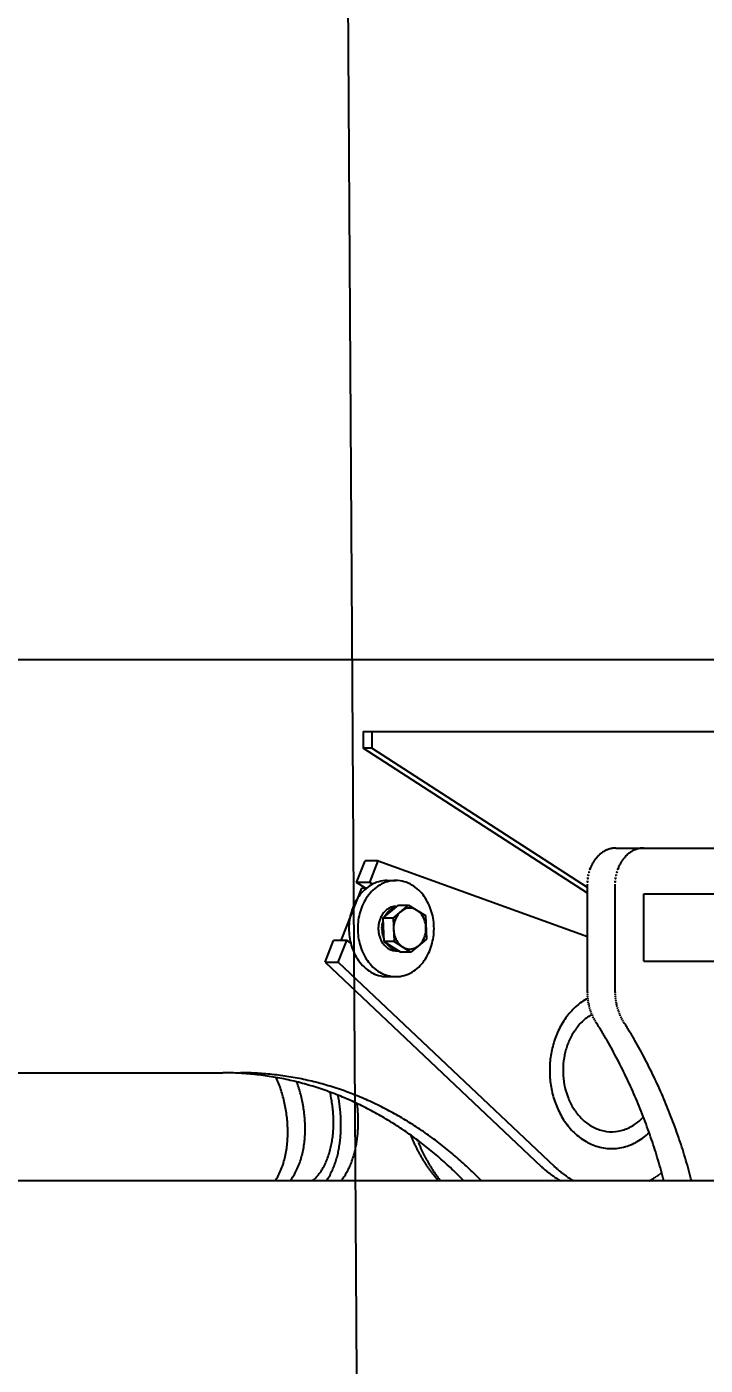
# Model space of a CAD drawing. Header units: metres. Extents: x 668617 to 675126, y 2286318 to 2293677.
# Drawn here: x 669155.915 to 669156.323, y 2287258.1 to 2287258.906 of the extents above; entities that cross this region are included whole.
import ezdxf

# ---------------------------------------------------------------- set-up
doc = ezdxf.new("R2010")
doc.units = ezdxf.units.M
doc.header["$MEASUREMENT"] = 0
doc.linetypes.add('DASHED2', pattern=[0.375, 0.25, -0.125])
doc.layers.add('0_DETALLES_COTAS', color=252, linetype='Continuous')
doc.layers.add('0_VEH_CONSTRUCCION', color=250, linetype='Continuous')
doc.styles.get("Standard").update_dxf_attribs({"font": 'arial.ttf'})
doc.dimstyles.get("Standard").update_dxf_attribs({"dimtxt": 0.18, "dimasz": 0.18, "dimexe": 0.18, "dimexo": 0.0625, "dimgap": 0.09, "dimtad": 0, "dimtih": 1, "dimtoh": 1, "dimdec": 4, "dimzin": 0, "dimdsep": 46, "dimtxsty": 'Standard', "dimcen": 0.09, "dimadec": 0, "dimazin": 0, "dimtfac": 1, "dimtdec": 4, "dimtofl": 0, "dimtmove": 0, "dimatfit": 3, "dimfxl": 1, "dimtolj": 1, "dimtzin": 0, "dimarcsym": 0})

# ---------------------------------------------------------------- blocks, each defined once
blk = doc.blocks.new('excavadora planta')
at = {"color": 0}
for p, q in [((-6.586608976024309, 0.1376633046831444), (-5.952533422196439, 0.1376633046831444)), ((-6.409080071984931, 0.1370367354498967), (-6.409637156393615, 0.1373559737554757)), ((-6.408528564451103, 0.1367078506610397), (-6.409080071984931, 0.1370367354498967)), ((-6.40798293524017, 0.1363694701153975), (-6.408528564451103, 0.1367078506610397)), ((-6.407443184357589, 0.1360217445387661), (-6.40798293524017, 0.1363694701153975)), ((-6.403575396745964, 0.1370367354498967), (-6.404132330428865, 0.1373559737554757)), ((-6.403023889210431, 0.1367078506610397), (-6.403575396745964, 0.1370367354498967)), ((-6.402478260001317, 0.1363694701153975), (-6.403023889210431, 0.1367078506610397)), ((-6.401938509116917, 0.1360217445387661), (-6.402478260001317, 0.1363694701153975)), ((-6.311597384627362, 0.04612722207789943), (-6.401914543635257, 0.1316319917480513)), ((-6.306093312291637, 0.04612707135163419), (-6.396410169847968, 0.131631841021786)), ((-5.258567827744628, 0.09244360566370347), (-6.263360295787038, 0.09244360566370347)), ((-6.427323079102848, 0.05858671029847073), (-6.427323079102848, 0.01356672362777545)), ((-6.415703136378283, 0.05858671029847073), (-6.415703136378283, 0.01356672362777545)), ((-6.331978444322885, 0.05225243749842434), (-6.335648177574171, 0.05225243749842434)), ((-6.439359780049131, 0.0457216176018278), (-6.735810831228378, 0.0457216176018278)), ((-6.439359780049131, 0.0457216176018278), (-6.439359780049131, 0.01758599117059134)), ((-6.311596932448083, 0.0461267698991179), (-6.315151209352507, 0.0371320271598421)), ((-6.306093312291637, 0.04612722207789943), (-6.311596781722301, 0.04612722207789943)), ((-6.306093161565855, 0.04612707135163419), (-6.309647137018715, 0.03713232861235838)), ((-6.348463530591857, 0.03655188162714751), (-6.34193964410531, 0.04199958232462109)), ((-6.334935242169536, 0.03760274539777697), (-6.341940247010371, 0.0419992808721048)), ((-6.34193964410531, 0.04199943159835584), (-6.337659017155715, 0.04199943159835584)), ((-6.330653560137421, 0.03760244394524648), (-6.337658866429933, 0.04199913014583956)), ((-6.335648177574171, 0.04139999309934694), (-6.336703261680327, 0.04139999309934694)), ((-6.333840366319237, 0.0403880167141466), (-6.334166990213475, 0.04058576962125926)), ((-6.328302531293502, 0.003851810622336416), (-6.415703588557562, 0.03550780054014524)), ((-6.347981507880831, 0.02670794690810396), (-6.348462776959082, 0.036552183079678)), ((-6.334935995802198, 0.03760289612402801), (-6.330653560137421, 0.03760289612402801)), ((-6.334453671637789, 0.02775911213124971), (-6.334934940717858, 0.03760289612402801)), ((-6.330171838879892, 0.02775896140498446), (-6.330653107958142, 0.03760274539777697)), ((-6.31276295111229, 0.03713217788610734), (-6.321423382916578, 0.01521536790831135)), ((-6.31674529071222, 0.03813254834592783), (-6.315151661529967, 0.03713247933862363)), ((-6.316059335316254, 0.03770222475650087), (-6.316654553477861, 0.03770222475650087)), ((-6.315151510804071, 0.03713232861235838), (-6.309646383385939, 0.03713232861235838)), ((-6.340977256672659, 0.02231171288630662), (-6.347981507880831, 0.02670779618161134)), ((-6.334453219460329, 0.02775881067871921), (-6.34097680449338, 0.02231141143377613)), ((-6.330172291059057, 0.02775941358376599), (-6.336696177545605, 0.02231186361255766)), ((-6.335648177574171, 0.02291115138554289), (-6.335978418898662, 0.02291115138554289)), ((-6.334453973091172, 0.02775941358376599), (-6.330172592510735, 0.02775941358376599)), ((-6.439359780049131, 0.01758599117059134), (-6.735810831228378, 0.01758599117059134)), ((-6.415703588557562, 0.01733457970050267), (-6.321969162851474, -0.04320810580617263)), ((-6.336695876092108, 0.02231231579158077), (-6.340976503041816, 0.02231231579158077)), ((-6.415750765889811, 0.0149947046036516), (-6.325639649733603, -0.04320750290112585)), ((-6.331978444322885, 0.01205885771250337), (-6.335648177574171, 0.01205885771250337)), ((-6.324747199306671, 0.01284625190909594), (-6.328301476209276, 0.003851509169820133)), ((-6.325909600538807, 0.013575616479514), (-6.324747802211732, 0.01284640263536119)), ((-6.324747500758235, 0.01284640263536119), (-6.319242373340103, 0.01284640263536119)), ((-6.323383277007906, 0.01521566936105501), (-6.321423533642474, 0.01521566936105501)), ((-6.323017765727968, 0.01521506645578086), (-6.319243126970946, 0.01284610118283069)), ((-6.319243428424443, 0.01284655336161222), (-6.322797705328867, 0.003851509169820133)), ((-6.328301476209276, 0.003851509169820133), (-6.322798157508032, 0.003851358443554886)), ((-6.427662665458342, -0.001505906473425966), (-6.53277285728052, -0.001505906473425966)), ((-6.325639046828542, -0.05024129646417919), (-6.325639046828542, -0.04320735217463323)), ((-6.325639046828542, -0.04320735217463323), (-6.321969162851474, -0.04320735217463323)), ((-6.321969162851474, -0.05024129646417919), (-6.321969162851474, -0.04320735217463323)), ((-6.321969162851474, -0.05024129646417919), (-6.558032776614368, -0.05024129646417919)), ((-5.243381097831843, -0.0803865566668236), (-6.592958321454603, -0.0803865566668236))]:
    blk.add_line(p, q, dxfattribs=at)
for centre, radius, start, end in [((-6.216281609607677, 0.2004268920176457), 0.2509887001380619, 194.4828387140568, 195.5191977099648), ((-6.204661666883226, 0.2004268920176457), 0.2509887001380619, 194.4828387140568, 195.5191977099648), ((0.4209603196478611, -8.862039066275486), 11.31806900518508, 127.3554158789097, 127.3572493439095), ((0.3223348225376412, -8.908922875384178), 11.29599987629935, 126.8116421349431, 126.8134755998121), ((0.223710689107179, -8.94638948694137), 11.26735813942967, 126.2941260216856, 126.2959594866226), ((0.3794441204138366, -9.341830009147387), 11.6787667291018, 125.7597217866589, 125.7615552513636), ((0.530480386717386, -9.760816825441836), 12.10764525154435, 125.1791851742064, 125.1810186395088), ((0.4271737087344718, -9.821827730277747), 12.09858519072878, 124.6110012614439, 124.6128347261636), ((0.3238691409192143, -9.892262485306375), 12.09852380232875, 124.0170465536749, 124.0188800183001), ((0.2205666904145573, -9.953280079236265), 12.09190112768911, 123.4477374642532, 123.4495709290556), ((0.1172662675726315, -10.01901122768335), 12.09042955475886, 122.8657431862171, 122.8675766513057), ((0.004547488164234892, -10.08003566143347), 12.08119324052104, 122.2578287527, 122.2596622178892), ((-0.1034591361162711, -10.14106358011493), 12.07579114198513, 121.6680773726248, 121.6699108374399), ((-0.2114638009547889, -10.20209502263803), 12.07166956399235, 121.0778605622454, 121.079694027435), ((-0.3241767774014761, -10.25841971155387), 12.06238109548758, 120.4793750905601, 120.481208555481), ((-0.4368878697691798, -10.31945837071299), 12.05849508831838, 119.8688824159187, 119.8707158804245), ((-0.5495970026940995, -10.38050053302989), 12.05597879006423, 119.2580657977846, 119.2598992628538), ((-0.6670145297321142, -10.43212602533737), 12.04430782603341, 118.6488845746278, 118.6507180398117), ((-83.73251079739043, -140.4901283615817), 160.483382749078, 61.19616437896816, 61.1963935621505), ((82.8227938428679, 133.5663013136596), 160.5168985055113, 236.227748349481, 236.2279775325719), ((85.04653754265632, 132.0586768706127), 160.5223164435609, 235.2690049498204, 235.269234132752), ((87.1949118927738, 130.5133622342226), 160.4981044900361, 234.3245979469169, 234.3248271301011), ((89.38096174287796, 128.9680389310701), 160.539984474341, 233.3693688042072, 233.3695979870509), ((42.52443494838781, 63.74084474770278), 80.24889517024612, 232.4303586146513, 232.4308169806259), ((-83.72700604678857, -140.5278098127994), 160.5164031042158, 61.202644859058, 61.20287404206123), ((82.82829851810857, 133.5663013136596), 160.5168985055113, 236.227748349481, 236.2279775325719), ((85.05204214253331, 132.0209949623012), 160.4913494891863, 235.2613407412858, 235.2615699241914), ((87.20041641728699, 130.5133622342226), 160.4981044900361, 234.3245979469169, 234.3248271301011), ((89.38646626739103, 128.9680389310701), 160.539984474341, 233.3693688042072, 233.3695979870509), ((42.52993947290088, 63.74084474770278), 80.24889517024612, 232.4303586146513, 232.4308169806259), ((-6.248756313178887, 0.2570480080083826), 0.1712058375924281, 224.2183166282191, 226.5925687914779), ((-6.241417148129699, 0.2570480080083826), 0.1712058375924281, 224.2183166282191, 226.5925687914779), ((-6.402120002486754, 0.09975017145390552), 0.06097458786567428, 37.26060085240207, 38.42713284932499), ((-6.402810123047402, 0.09921675963391863), 0.06184679780205461, 36.11678555969322, 37.2668167934531), ((-6.393974287308652, 0.1008559623573291), 0.0546837143321067, 40.83692581212728, 42.31857402809194), ((-6.403508389412195, 0.0987114654805481), 0.06270870656971717, 34.97946475909666, 36.11368275041482), ((-6.394715394996638, 0.1002206562568659), 0.05565984907466035, 39.37732643865252, 40.83284885196016), ((-6.404207044387817, 0.09822072107650115), 0.06356249015976843, 33.86201530268192, 34.98087839619982), ((-6.395481337746901, 0.09958907803330419), 0.05665259994901622, 37.94953540647448, 39.37961950214764), ((-6.396269529284268, 0.09897535446171446), 0.0576515503763879, 36.54344827940774, 37.94878154524928), ((-6.29154180447938, 0.1209885761302019), 0.02697211296415297, 146.2275783869697, 150.7123486572155), ((-6.293986192239345, 0.1226255269032208), 0.02403023680666992, 141.211267565838, 146.2320954820488), ((-6.281457350894698, 0.1208771607215056), 0.03026391801333725, 150.7040482288119, 155.0793098969792), ((-6.284456779634411, 0.1225616109556853), 0.02682386810779394, 145.7793002471596, 150.7068945686526), ((-6.287860219458253, 0.1226061743334981), 0.01980644319397401, 137.5200459423903, 144.6263404189309), ((-6.28995255934683, 0.1245230020525696), 0.0169688184474202, 129.2278715979576, 137.5222815092446), ((-6.271559607528957, 0.1221077832959878), 0.02515360215025409, 147.8782869167333, 154.0056415103772), ((-6.274807939779294, 0.1241510507296084), 0.02131607801432834, 140.6793882695078, 147.8871118867468), ((-6.261489681134663, 0.1221975119431704), 0.02830221233241924, 152.5275541701278, 158.1743999561685), ((-6.265255147914331, 0.1241632188012431), 0.02405454394393444, 145.885684644781, 152.5441012239147), ((-6.218205143818182, 0.1998965457792821), 0.2489933962663188, 195.520038283274, 196.5646477014213), ((-6.22021963254565, 0.1992978877558755), 0.2468918358941732, 196.5647664753027, 197.618313847762), ((-6.206585201093731, 0.1998965457792821), 0.2489933962663188, 195.520038283274, 196.5646477014213), ((-6.208599765184886, 0.1992896908639921), 0.2468894268567358, 196.562948151133, 197.6164955235797), ((43.54234318906981, 62.94913625230352), 80.25237199475683, 231.510122615821, 231.5105809821341), ((44.56024499531577, 62.13857866352821), 80.26198968444648, 230.5816648992852, 230.5821232655643), ((45.52161797209351, 61.32801316162208), 80.2560939467584, 229.6844274334816, 229.684885799747), ((28.85428750763049, 40.38919873035159), 53.51325298360457, 228.7871636788237, 228.7878512280539), ((29.47023291613198, 39.8235481998292), 53.50007584314181, 227.8924610656363, 227.8931486147371), ((30.07361109548287, 39.27045114754974), 53.50057136026414, 227.0165479210418, 227.0172354706921), ((43.54784771358288, 62.94913625230352), 80.25237199475683, 231.510122615821, 231.5105809821341), ((44.56574951982884, 62.13857866352821), 80.26198968444648, 230.5816648992852, 230.5821232655643), ((45.52712249660658, 61.32801316162208), 80.2560939467584, 229.6844274334816, 229.684885799747), ((28.85979195678067, 40.37663824661247), 53.50380473250689, 228.7783016494993, 228.7789891988661), ((29.47573728991927, 39.8235481998292), 53.50007584314181, 227.8924610656363, 227.8931486147371), ((30.07911546927016, 39.27045114754974), 53.50057136026414, 227.0165479210418, 227.0172354706921), ((-6.252032641117012, 0.2535827375751865), 0.1664369359615065, 226.5922019372219, 229.0345139697067), ((-6.244693551430828, 0.2535792021363505), 0.166434315760414, 226.5913844166879, 229.0336964491753), ((-6.404926902917737, 0.09773777755536628), 0.06442934120948858, 32.75798310338919, 33.86194964468776), ((-6.405634604912393, 0.09728720724791629), 0.06526829280239259, 31.66492721673762, 32.7544555520126), ((-6.406367160183549, 0.09683046539923623), 0.06613156158697445, 30.59301103963429, 31.66855951658138), ((-6.397055265202312, 0.09838715941734222), 0.05863304544053486, 35.16631936633831, 36.54804764376286), ((-6.407069733357616, 0.09641545029373333), 0.06694755576746765, 29.53048242788969, 30.59273857320583), ((-6.397860283513751, 0.09782717157614229), 0.05961366104476157, 33.80163675743458, 35.16067671740398), ((-6.407796678548493, 0.0960044895678891), 0.06778262313386008, 28.48067474863448, 29.52986773336669), ((-6.398670149688996, 0.0972790055954249), 0.06059158993580586, 32.46929205619385, 33.80633119816954), ((-6.399485231246672, 0.09676305797941609), 0.06155624260405076, 31.15121468598709, 32.46716968755128), ((-6.282754314523913, 0.1168167517684822), 0.03671374486763301, 158.2977644708101, 161.5853999544208), ((-6.285859113928495, 0.11805474323981), 0.03337123126325691, 154.7001194568262, 158.3014357147375), ((-6.288802869892152, 0.1194507484158294), 0.03011323936076756, 150.7097177053841, 154.70786992282), ((-6.271287416136943, 0.116936397644281), 0.04118586431938251, 162.4677056997856, 165.6815590660335), ((-6.27479089906717, 0.1180438262075398), 0.0375115221619742, 158.949539476038, 162.4685988483394), ((-6.27820352142794, 0.1193628736120473), 0.03385285478089864, 155.0755012419257, 158.9584084295275), ((-6.278420913277728, 0.1172969974072373), 0.03067164223353077, 155.9807824143235, 160.5704774163125), ((-6.281947494178326, 0.1188731866553212), 0.02680885504394788, 150.7080983340342, 155.9898339378417), ((-6.285149762615674, 0.1206752542971827), 0.02313435603629265, 144.6130657866206, 150.7202666313158), ((-6.263847315701355, 0.1187641586828789), 0.03356851380315308, 159.2284259060579, 163.8121645331534), ((-6.26783661941397, 0.1202814858847177), 0.02930039849251461, 153.9864330656759, 159.2360999679254), ((-6.253142520682104, 0.1192467181945176), 0.03716345875665646, 163.0384596109158, 167.3550714956519), ((-6.257388893902885, 0.1205497110008338), 0.03272167853355537, 158.1654966223992, 163.0516278121094), ((-6.22229649295457, 0.1986357547869488), 0.2447119819746493, 197.6177373707183, 198.680681050649), ((-6.210676700957606, 0.1986357547869488), 0.2447119819746493, 197.6177373707183, 198.680681050649), ((-6.425438545825159, 0.1018672788152202), 0.02230600674660843, 104.0335033638219, 119.95349246304), ((-6.425855359914181, 0.1034153820377526), 0.02070305541089097, 86.84638337488921, 103.9533134274979), ((-6.425914232918558, 0.1030417918176454), 0.02107935333883581, 69.8557118049811, 86.74246642602535), ((-6.255068354246191, 0.2500848813353969), 0.1618054619423237, 229.0341851962379, 231.5463899131931), ((-6.257859694195076, 0.2465679928117481), 0.1573154639213002, 231.5459696837375, 234.129899848653), ((-6.247738694207442, 0.2500769639216145), 0.1617933507574905, 229.0348483757211, 231.5472822482112), ((-6.250520604509802, 0.2465646511604831), 0.1573128001948134, 231.5452342923913, 234.1291644575848), ((-6.408511993405796, 0.09561233043440609), 0.06859837516606838, 27.44685802163155, 28.48367537413566), ((-6.409208964717209, 0.0952574991552666), 0.06938044564862124, 26.41670492436218, 27.44160499631091), ((-6.409918531036965, 0.09489851484225653), 0.07017563157084215, 25.40801272230503, 26.42145386476567), ((-6.400304893911652, 0.09627337667100733), 0.06251102564297502, 29.85067144041154, 31.14668815803348), ((-6.410598086419213, 0.09458482442644822), 0.07092405010549871, 24.39870068261259, 25.4013704268289), ((-6.40110979621852, 0.09579992204102439), 0.0634447966847237, 28.58294197519999, 29.85970791726703), ((-6.411282377310386, 0.09426014693009677), 0.07168134923753335, 23.41697386572134, 24.40910138612433), ((-6.401926347505309, 0.09536307487508111), 0.0643708325231631, 27.31822931393127, 28.57666116760678), ((-6.402740356717004, 0.09493773758107693), 0.06528925746233119, 26.08123941284154, 27.32202469095492), ((-6.403525613963666, 0.09455636849058635), 0.06616222031088215, 24.85461699641912, 26.07890156734003), ((-6.273177390051274, 0.1141550211847857), 0.04666216228025818, 167.3921375115802, 169.9927959039969), ((-6.276349196324873, 0.114865038194722), 0.04341185785599683, 164.5999646664893, 167.3928810610407), ((-6.279562670735118, 0.115753661732299), 0.04007778266756146, 161.5847650268513, 164.6047653471014), ((-6.264373265168274, 0.1153505639751842), 0.04828182407533868, 168.6329006149346, 171.3680712640402), ((-6.267788230645806, 0.1160415859040143), 0.04479764846478297, 165.6794758195747, 168.6385238032353), ((-6.270967860454789, 0.1149500959486289), 0.03849037185366051, 164.639852599371, 168.3211335755133), ((-6.274718054516029, 0.1159858296473715), 0.03459978478125317, 160.5626060805405, 164.6487372409684), ((-6.255749879043606, 0.1167061904572506), 0.04192879427304588, 167.8769306932703, 171.5444642166624), ((-6.259760334828002, 0.1175701231193358), 0.03782634028238759, 163.8011109943811, 167.8805979532859), ((-6.244970142643638, 0.1176808782509795), 0.04548913310280902, 171.2153316898188, 174.7557000367202), ((-6.248948119635656, 0.1183015590788017), 0.04146302980836915, 167.3494820757118, 171.223453681197), ((-6.224468191907135, 0.1979004961719539), 0.242419193132508, 198.680458243095, 199.7534857610968), ((-6.212848399909376, 0.1979004962695683), 0.2424191931646448, 198.6804582648675, 199.7534857827947), ((-6.423827327781737, 0.09908646583890857), 0.02551986649206529, 119.9704612422691, 133.8910878132742), ((-6.426719931238495, 0.1009115594212915), 0.02335675779363971, 54.54365593524637, 69.79980315995137), ((-6.428843724636636, 0.09792955681628257), 0.02701774644648209, 41.34966167651333, 54.54334867238951), ((-6.26036993885748, 0.2431028796032706), 0.1530366412964811, 234.1313184272866, 236.7874318393126), ((-6.411963309858947, 0.09398359031368386), 0.07241610911215725, 22.42160836199564, 23.40365201229996), ((-6.412620745891445, 0.09370287182190395), 0.07313091635807478, 21.45603632730558, 22.42845446161228), ((-6.404313203915763, 0.09418768725699067), 0.06703182466102527, 23.64913326521948, 24.85760464652789), ((-6.405080440842767, 0.0938586241901902), 0.0678666272343978, 22.4502081632711, 23.64378305112167), ((-6.25302767375922, 0.243102804240138), 0.1530384849745351, 234.1303156425982, 236.7864290547411), ((-6.405827398926363, 0.09354279002391763), 0.06867758587220822, 21.27638931331685, 22.4557552283704), ((-6.264450821824312, 0.112968131700697), 0.05547419277031555, 174.7261787620748, 176.9276440822396), ((-6.267193723166884, 0.1132229145352142), 0.05271948418110894, 172.4134638433103, 174.7279054714556), ((-6.270117023120974, 0.1136102255939733), 0.04977063895949714, 169.9873842031153, 172.4111344954167), ((-6.255249411105979, 0.1143482982136135), 0.05746629388471583, 176.3756484933837, 178.6841319666117), ((-6.258040829522315, 0.1145249496487253), 0.05466929147536259, 173.9375222104192, 176.3754802575492), ((-6.261112675622826, 0.1148570236170912), 0.05157955426168262, 171.3696485196612, 173.943954212891), ((-6.260646903091242, 0.1133866471499516), 0.04894009022889525, 174.769601676122, 177.6676969044572), ((-6.26383714114445, 0.1136788581193144), 0.04573649754951124, 171.6581564399, 174.7698136022091), ((-6.267301193608887, 0.1141909452247916), 0.0422348016175006, 168.3194983453184, 171.6637302095452), ((-6.248515617742783, 0.1158272269128844), 0.04921934769059726, 174.9209379095384, 178.0598627916806), ((-6.251963340696193, 0.1161392331141258), 0.04575754061004227, 171.5394366791853, 174.9278913425391), ((-6.238229859159105, 0.1172372300852373), 0.05224678426591721, 178.0219443762474, 181.0971680615211), ((-6.241357096901879, 0.1173461396493707), 0.04911765078741475, 174.7520887879531, 178.0229973290577), ((-6.226738657370333, 0.1970819382564741), 0.2400056809210289, 199.7527619401374, 200.8365608262064), ((-6.215118865372574, 0.1970819381598261), 0.2400056808875056, 199.7527619183738, 200.8365608045125), ((-6.423751786296179, 0.09680606515992451), 0.02083984834044799, 123.8433335394444, 137.2978639977148), ((-6.425303549283853, 0.0991198608737136), 0.01805388012199884, 108.289864060753, 123.8426052982593), ((-6.425834515427255, 0.1006636185809242), 0.01642149309936064, 91.18015944536236, 108.221222506011), ((-6.425866398253561, 0.1007657172616803), 0.01631878657105683, 73.89097977106206, 91.0756246728807), ((-6.426293350237074, 0.09937148468407031), 0.0177767552176264, 57.97925633686469, 73.81576639999626), ((-6.427719401885497, 0.09709827327738196), 0.0204602419518225, 44.20129296151711, 57.96869811473834), ((-6.432047380402878, 0.09508956783733424), 0.03129895439972807, 29.99462720209242, 41.37794978844972), ((-6.26259259479275, 0.2397065474710018), 0.1489776671934371, 236.7871404093965, 239.5156656921138), ((-6.255253655829392, 0.239703232280533), 0.1489749784035533, 236.7864980156058, 239.5150232983674), ((-6.259722887239832, 0.1127946547712355), 0.06020610195966685, 179.0203832323839, 181.0366842822704), ((-6.261946373905971, 0.1128329691211718), 0.05798228522843122, 176.9269154855127, 179.020674200447), ((-6.252759382895647, 0.1142917762914522), 0.05995696342916582, 178.684776544488, 180.8974707959139), ((-6.250614538751734, 0.1143216321326577), 0.06210201220429193, 180.8940175677035, 183.0304007119105), ((-6.257837000816949, 0.1132681338293651), 0.05175248788323244, 177.6631955940235, 180.4038658530008), ((-6.255458230802333, 0.1132808023896246), 0.05413128825547588, 180.3995271603811, 183.0198927437921), ((-6.245512075662987, 0.1157251561960919), 0.05222462361063759, 178.0595047505564, 181.0180944443771), ((-6.243046239074715, 0.1157667185465669), 0.0546908094596717, 181.015729310412, 183.8409556700521), ((-6.241157851622347, 0.1158888623022136), 0.05658313753985589, 183.836269137614, 186.5670859266524), ((-6.235672988930673, 0.1172802682309424), 0.05480401013337198, 181.090969739517, 184.0229785821997), ((-6.233756332550797, 0.1174136689142244), 0.05672530280843494, 184.0215705602777, 186.8541296622874), ((-6.229040971955669, 0.1962126367375134), 0.2375447268406471, 200.8381269160724, 201.933155521484), ((-6.231448650972425, 0.1952397647373374), 0.234947923366818, 201.9323926223366, 203.039567652429), ((-6.217421179957796, 0.1962126368331809), 0.237544726875536, 200.838126937613, 201.9331555429489), ((-6.219828858973642, 0.1952397647373374), 0.234947923366818, 201.9323926223366, 203.039567652429), ((-6.430096772419233, 0.09477121005336642), 0.0237869540747243, 32.38908323284921, 44.2273105167958), ((-6.432900887636151, 0.09297490702344646), 0.02711705542738171, 22.04564515015586, 32.42031881889476), ((-6.435600729606449, 0.0930156100519497), 0.0354132276730942, 19.97565720556809, 30.02668036330162), ((-6.264522256218243, 0.2364222874232382), 0.14516847478429, 239.5144051039059, 242.3144251173365), ((-6.266165089751325, 0.2332991059998619), 0.1416395726156573, 242.315904340056, 245.1855853615909), ((-6.257186476268544, 0.2364222120973949), 0.1451669753857582, 239.515469029044, 242.3154890425096), ((-6.258826226154838, 0.2332991059633684), 0.1416395725829271, 242.3159043335011, 245.1855853551457), ((-6.257785276119307, 0.1128258897458068), 0.06214396116314794, 181.0331563109776, 182.9866658970938), ((-6.256154164495683, 0.1129131961501599), 0.06377740623910819, 182.9886433101377, 184.8921945143979), ((-6.254856878199462, 0.113021011524097), 0.06507916112447729, 184.8893670850375, 186.754876464048), ((-6.248850813326499, 0.1144148307816408), 0.06386819830285495, 183.0302460006242, 185.1075048974107), ((-6.247474553000416, 0.1145385726564427), 0.06525001016273478, 185.1081452911147, 187.1414045679556), ((-6.24650746539146, 0.114656615263911), 0.06622427041111056, 187.1387224703236, 189.1550235202521), ((-6.253567935217575, 0.1133825701878663), 0.05602432023063945, 183.0219797089859, 185.5538917869346), ((-6.252190220325474, 0.1135112721208884), 0.0574080238526123, 185.5486618284505, 188.0193893029267), ((-6.239896978521301, 0.1160351978555951), 0.05785247347790741, 186.5682484053608, 189.2390275563385), ((-6.239278555959231, 0.1161311457785672), 0.05847827828472044, 189.2345335722397, 191.8851473269559), ((-6.232504373925053, 0.1175629768780482), 0.05798613266560225, 186.8529732270719, 189.6241204332734), ((-6.231964558726418, 0.117650343156896), 0.05853295673903463, 189.6200956377157, 192.3703902064251), ((-6.233881361226736, 0.1942074145064794), 0.2323052312135644, 203.0400799809808, 204.1598597849865), ((-6.222261569228976, 0.1942074144129435), 0.2323052311761111, 203.0400799597935, 204.1598597636848), ((-6.435464976469461, 0.09192013545768418), 0.02988957847651151, 12.67147286088302, 22.07484712316984), ((-6.438677505121973, 0.09187838122852554), 0.03869340291103755, 10.81131174061829, 20.00189626491499), ((-6.267509428400217, 0.2303872497830497), 0.1384323698467076, 245.1848276604887, 248.1209611230787), ((-6.26858194189208, 0.2277201827438802), 0.1355577342485182, 248.1215465753581, 251.1197782526307), ((-6.26017056480373, 0.2303872498187332), 0.1384323698794786, 245.1848276662093, 248.1209611287016), ((-6.245953612679159, 0.1147452725822831), 0.06678517378767528, 189.154514372462, 191.1527113448796), ((-6.261243078294569, 0.2277201827438802), 0.1355577342485182, 248.1215465753581, 251.1197782526307), ((-6.25135130429635, 0.1136313500021657), 0.05825548793030316, 188.0212264884915, 190.4644551495344), ((-6.25105502898748, 0.1136824520091722), 0.05855611705687081, 190.460972668379, 192.8828897004906), ((-6.239314529664398, 0.1161227648810126), 0.05844134972441943, 191.88437043217, 194.5258180840638), ((-6.239980543232946, 0.1159449753394171), 0.05775203318520376, 194.5207986223958, 197.1938692930108), ((-6.232126717479105, 0.1176138556287896), 0.05836674606968284, 192.3695056992737, 195.1198002678514), ((-6.232967813883761, 0.1173828953704117), 0.0574945231460124, 195.1162376456275, 197.9084665926613), ((-6.236364788927403, 0.1930898546647342), 0.2295819349561142, 204.1590505730397, 205.2921226768089), ((-6.22474499692953, 0.1930898547572184), 0.2295819349947902, 204.159050594003, 205.2921226978223), ((-6.437216046714298, 0.09151221918341435), 0.03168748318673199, 3.830436688310741, 12.69654366940469), ((-6.440614446679888, 0.0914916389221645), 0.04066851086724974, 2.091876352154793, 10.83463585538874), ((-6.269394656006057, 0.2253520037621968), 0.1330539833274559, 251.1209266257374, 254.1755275190755), ((-6.269975919751573, 0.2233029777050604), 0.1309241065499965, 254.1757390627787, 257.2798345732041), ((-6.262055867771437, 0.2253491772368221), 0.1330512844763277, 251.1205634867923, 254.1751643800484), ((-6.270354137687605, 0.2216245491173794), 0.1292035918247219, 257.2795520784138, 260.4248928821642), ((-6.262637206880754, 0.2233029776713238), 0.1309241065172866, 254.1757390593937, 257.2798345692309), ((-6.241256033313221, 0.1155538327977155), 0.05641792084406812, 197.1973018108413, 199.9340765131722), ((-6.263015424817809, 0.2216245491173794), 0.1292035918247219, 257.2795520784138, 260.4248928821642), ((-6.234454023595504, 0.1169020020881391), 0.05593244846770128, 197.9078641187582, 200.7786908760388), ((-6.236526545680476, 0.1161097696391948), 0.05371367650277407, 200.7728695213966, 203.7635394469877), ((-6.238886310298653, 0.1918953307417155), 0.2267917826610889, 205.2914304912682, 206.4384824193542), ((-6.241455759467726, 0.1906175577223621), 0.2239221532588301, 206.4384513417789, 207.6001706172212), ((-6.227266518299984, 0.1918953307417155), 0.2267917826610889, 205.2914304912682, 206.4384824193542), ((-6.229835967469853, 0.1906175576321658), 0.2239221532178556, 206.4384513209862, 207.6001705965665), ((-6.437789222751348, 0.09146143837757847), 0.03226277355028513, 355.1302540799979, 3.852417033634192), ((-6.441011361597475, 0.09146096722733432), 0.04106628403200144, 353.4295671361353, 2.114427091500257), ((-6.270573446126946, 0.2203412192235987), 0.1279016609584028, 260.426139832916, 263.6033310288754), ((-6.270672313863315, 0.2194728396427479), 0.1270276726032384, 263.6040098816994, 266.8029692608779), ((-6.263234733257036, 0.2203412192235987), 0.1279016609584028, 260.426139832916, 263.6033310288754), ((-6.270697192208445, 0.2190295197090677), 0.1265836551686675, 266.8030216659709, 270.010230025732), ((-6.26333367635641, 0.2194701407310333), 0.1270249820951287, 263.6039080489764, 266.802867428499), ((-6.263358705428118, 0.219026827709925), 0.1265809631561334, 266.8029877709554, 270.0101961309855), ((-6.244037931504863, 0.1892731033783548), 0.2210109428582096, 207.6014301505232, 208.7785042949266), ((-6.232418214870904, 0.1892657668407338), 0.2210074770157392, 207.5997536798263, 208.7768278241243), ((-6.437067164696145, 0.09138731442043024), 0.0315370319953167, 346.2361642595359, 355.1530733500181), ((-6.439791130835033, 0.09130445812721177), 0.03983616248975794, 344.5189885266926, 353.4523737890017), ((-6.246635315221624, 0.1878419223391177), 0.2180453627482882, 208.7774618979344, 209.9705784317687), ((-6.249250076719818, 0.1863344168522616), 0.2150271595744709, 209.9706564624402, 211.1805029041486), ((-6.235015673950556, 0.1878419223391177), 0.2180453627482882, 208.7774618979344, 209.9705784317687), ((-6.23763043544875, 0.1863344168522616), 0.2150271595744709, 209.9706564624402, 211.1805029041486), ((-6.432571256847837, 0.08977389374634015), 0.02674513371043269, 326.2824801217436, 336.7936922267606), ((-6.435195481979576, 0.09091524495228498), 0.02960678327778748, 336.76476269459, 346.2617135663339), ((-6.437196000698691, 0.0905691866840641), 0.03713893184300261, 334.963297484417, 344.5435265874459), ((-6.251889269736807, 0.18474012190633), 0.2119437993605633, 211.1811574163227, 212.4086504592836), ((-6.24026962846574, 0.18474012190633), 0.2119437993605633, 211.1811574163227, 212.4086504592836), ((-6.429786268749353, 0.08789983099580922), 0.02338833755732133, 314.2965944552455, 326.3140150403361), ((-6.433777622132425, 0.08895303444877811), 0.0333578058695117, 324.3287015567265, 334.9935962304103), ((-6.447962428953019, 0.06025624142975516), 0.0203082431227128, 30.12061044202689, 32.44651005196879), ((-6.44844267679639, 0.05998185955037627), 0.02086133472429708, 27.84605558617583, 30.11054028062751), ((-6.448912567455068, 0.05973321967304912), 0.02139295384589009, 25.63914875856337, 27.84703061204579), ((-6.449372979970235, 0.0595089254643284), 0.02190508552386162, 23.4906444841814, 25.64696481087524), ((-6.44981970320714, 0.05931986595835781), 0.02239014612764951, 21.36934621649157, 23.47868807314412), ((-6.450246369909223, 0.05915100193209355), 0.02284901038464751, 19.30665049034036, 21.3738261542828), ((-6.436342410866473, 0.06025995382633198), 0.02030631522275528, 30.11165674867759, 32.43755635812135), ((-6.436822734071825, 0.05998185955037627), 0.02086133472429708, 27.84605558617583, 30.11054028062751), ((-6.437292549367612, 0.05972930873741689), 0.02139471434259591, 25.64850378547892, 27.85638563911921), ((-6.437752961882779, 0.05951292994039648), 0.0219034205280804, 23.48111612437763, 25.6374364510081), ((-6.438199685119685, 0.0593157722752693), 0.02239170827982851, 21.37903070460285, 23.4883725613075), ((-6.438626276458876, 0.05915100193209355), 0.02284901038464751, 19.30665049034036, 21.3738261542828), ((-6.427505435259718, 0.08555169448098354), 0.0201148252599779, 300.3986558088413, 314.3176840088572), ((-6.430305167095867, 0.08644171517480004), 0.02907243512309187, 312.1273748634156, 324.3587110306178), ((-6.450647735147527, 0.05900737051877059), 0.02327529203676827, 17.28453928421305, 19.31367358910768), ((-6.451018223486017, 0.05889344257721518), 0.0236628994853692, 15.28595570868422, 17.28140269257883), ((-6.451366547088924, 0.05880263470295688), 0.02402284077378685, 13.30996906407896, 15.27585363356683), ((-6.451671527478311, 0.05872342079555892), 0.02433786655538625, 11.38593339173916, 13.32615131619031), ((-6.451942273561144, 0.05867173546906201), 0.02461348796862592, 9.460781977341282, 11.37945821567047), ((-6.452166172494685, 0.05863480399059995), 0.02484041202673781, 7.559118886544765, 9.459920082781144), ((-6.452357181397474, 0.05860956695666175), 0.02503308090583124, 5.672275823469391, 7.558868636493663), ((-6.439027717060185, 0.05901162605267984), 0.02327395603553896, 17.27459124045294, 19.30372554513956), ((-6.439398280761452, 0.05889344257721518), 0.0236628994853692, 15.28595570868422, 17.28140269257883), ((-6.439746529001582, 0.05879824222471086), 0.02402392572176171, 13.32012211836364, 15.28600668799083), ((-6.440051509391878, 0.05872787144612346), 0.02433691443058029, 11.37569657669524, 13.31591450112814), ((-6.440322330837603, 0.05867173541446391), 0.02461348797850145, 9.460782102334784, 11.37945834067892), ((-6.44054622977103, 0.05863480404570964), 0.02484041201858211, 7.559118760745719, 9.45991995704125), ((-6.440737238674728, 0.05860956695666175), 0.02503308090583124, 5.672275823469391, 7.558868636493663), ((-6.427593284023033, 0.08343177587954642), 0.02502101870644967, 297.9538815918821, 312.1450698703495), ((-6.45249676015078, 0.05859699352002679), 0.02517321898267983, 3.793531772515281, 5.669353704767694), ((-6.452591191080728, 0.05858779139254011), 0.02526805200384962, 1.883800776290538, 3.800185343801927), ((-6.452645036003787, 0.05858508063820977), 0.02532195695346499, 0.003687418616820965, 1.885926046829221), ((-6.440876742064233, 0.05859239005222605), 0.02517359917074677, 3.80397508174795, 5.679797013960013), ((-6.440971097630381, 0.05858779139254011), 0.02526805200384962, 1.883800776290538, 3.800185343801927), ((-6.441025017916445, 0.05858966835397439), 0.02532188171089934, 359.9933068127421, 1.875545440948487), ((-6.33370229507932, 0.03593091132745485), 0.01684957458145195, 121.0707854529652, 145.1761327691178), ((-6.335575411536979, 0.0389896438963433), 0.0132629932152356, 90.3143489312339, 120.9594189258634), ((-6.335720025313094, 0.03899468031823972), 0.01325795186091645, 59.10048431541266, 89.68950012766533), ((-6.331988232333742, 0.03943936319610941), 0.01281307804088725, 74.01731175052832, 89.95623130041803), ((-6.337594427600379, 0.03593031333384999), 0.01684999598363424, 34.76356062907726, 58.98245718680541), ((-6.332291118441958, 0.03843260202323506), 0.01386432858418241, 59.26961378317042, 73.95958150622477), ((-6.329823534497677, 0.0331456906741181), 0.02162432713125263, 144.9868675858683, 163.7998510511991), ((-6.33325766609255, 0.03681369939640433), 0.01574981230545814, 46.31833810845598, 59.25663030924633), ((-6.341486233271212, 0.03313977327948692), 0.02163842694947725, 16.13829998970837, 34.95788506551534), ((-6.33488809985738, 0.03509763836851221), 0.01811690915274898, 35.09190369716777, 46.33759404527815), ((-6.336890255802018, 0.03368073967588714), 0.0205696971974656, 25.21734999789386, 35.11511113579785), ((-6.326780973840073, 0.0321865919852371), 0.02481376403599829, 163.633229298315, 180.0711035546988), ((-6.340634399888927, 0.03376395266788279), 0.007156246979518064, 121.0218279771992, 145.1425878644817), ((-6.341428158384019, 0.03506194191511725), 0.005634844092202582, 90.30878057184916, 120.9070264424967), ((-6.341489000409751, 0.03506264198398412), 0.005634144612807646, 59.09994855034549, 89.69008998430564), ((-6.342285430970378, 0.03376046283895562), 0.007160513815922108, 34.76189466803728, 58.98260429091901), ((-8.672871315248585, -24.00889588445858), 24.16347175359996, 84.45120240257131, 84.45211913533434), ((-11.62420946030193, -32.10106465340974), 32.5744620665965, 80.65719191550443, 80.65787946440098), ((-13.8093554983501, -32.03833849894581), 32.93862336208584, 76.88549256397827, 76.88618011367123), ((-20.86170663213693, -47.75793849637764), 49.9576193091893, 73.09562616466043, 73.09608453141861), ((-6.335651763676537, 0.03550881854803833), 0.005891175642777904, 74.30105800497655, 89.96512265852864), ((-24.1207825749118, -47.2493665529149), 50.5243604565613, 69.3887104316765, 69.38916879774969), ((-48.38734174605042, -92.99495419185675), 102.0984141500319, 65.67668580237844, 65.6769149853273), ((-52.64499834761591, -87.64434747596508), 99.16320194153028, 62.15920844039474, 62.15943762344992), ((-6.335787273168762, 0.03505464348234), 0.006365079512176897, 59.51448437656895, 74.23298222444932), ((47.47560668076892, 78.83245406655634), 95.41302984349711, 235.6696681492034, 235.6698973322169), ((51.65857069375511, 75.85538621891983), 95.45171436245252, 232.587130485651, 232.587359668611), ((55.5023884656282, 72.7275760569676), 95.4313105396622, 229.612077922032, 229.6123071046971), ((26.35597437946149, 34.80081573653841), 47.71687508895425, 226.7597018374524, 226.7601602040261), ((27.9953945442104, 33.18024023942353), 47.71507128952531, 223.9918787892541, 223.9923371555984), ((-6.336225275421498, 0.0343128834648212), 0.007226504348761091, 46.53470066546087, 59.50543299994603), ((-6.33697121034993, 0.03352260398423823), 0.008313222419500844, 35.27641162050535, 46.55022350448851), ((-6.338853519986515, 0.03274569168415553), 0.02274424076104096, 16.29777992048846, 25.24123390889437), ((-6.337688019119241, 0.032169247106836), 0.0105470189735753, 163.6085085880567, 180.07305934107), ((-6.338984911937132, 0.03257840392528522), 0.00918741191321113, 144.9549235239655, 163.7740533172971), ((-6.343940283461166, 0.03257476534538739), 0.009196119131320275, 16.13305234727605, 34.95218214068237), ((-6.34523204880486, 0.03216872963496087), 0.01054988401882143, 359.9297708603641, 16.30197799491486), ((17.57041719698987, 21.02765126965264), 31.80976221733936, 221.2856109797726, 221.2862985292359), ((18.50014127266968, 19.92203278719897), 31.81166676049889, 218.6841960721831, 218.6848836214796), ((12.93292052014192, 14.12190707393177), 23.86364443494166, 216.168262451341, 216.1691791836071), ((8.61287067344108, 5.715301790837074), 15.98621431394658, 200.8081532362204, 200.8097575180522), ((8.839110238747708, 5.079676448291394), 15.98611639891894, 198.3914386757863, 198.3930429575319), ((9.0330335418073, 4.444045292719139), 15.98338266457145, 196.0108591471422, 196.0124634291183), ((7.258749778633501, 3.346136933596554), 13.98653613959213, 193.6936995453833, 193.6955330103353), ((-6.33789016931803, 0.03286762102815999), 0.00944170556824328, 25.38206694302598, 35.30064478870914), ((7.381312113504464, 2.79931725777864), 13.98737363789807, 191.3998291474292, 191.4016626123701), ((7.480305985694031, 2.252494097029384), 13.98735381896751, 189.1251777104601, 189.1270111754664), ((6.712084139288891, 1.595227563316215), 13.13518007385171, 186.8272356796565, 186.8292983277312), ((-6.338795794324824, 0.03243227091907386), 0.01044652525871127, 16.45277530373122, 25.41018815086941), ((-6.339510510208697, 0.03221811103759364), 0.01119263184770262, 8.112892050849867, 16.46795539170865), ((-6.339904416266108, 0.03215726454790513), 0.01159118349661257, 359.992752423194, 8.13586703466786), ((-6.344522995738885, 0.03218638959890541), 0.02482062458023959, 359.9293832864577, 16.30387057454273), ((-6.340396480018057, 0.03228549795132096), 0.0243543442434393, 7.970968944330173, 16.31825040104642), ((-6.341237185367049, 0.03215949936020479), 0.02520440080868526, 359.922716430799, 7.989608473141104), ((-6.326776696631214, 0.03212498866146518), 0.02481804126139662, 179.9288717221493, 196.3047271008771), ((-6.337684423610085, 0.03214297110277187), 0.01055061370578501, 179.9303408986449, 196.3014079552092), ((-6.338975910454337, 0.03173731317544082), 0.00919722163186673, 196.1341905249071, 214.9510439038956), ((-6.343932791457746, 0.03173335307087655), 0.00918787743325033, 324.9545902994861, 343.7718989617139), ((-6.345229719954432, 0.03214263651416616), 0.0105475554552562, 343.606034069729, 0.07149683188062021), ((3.88153120835193, -2.488400617477694), 10.51752569116536, 166.1480651822708, 166.1505861965722), ((4.981934496114945, -2.264943313149118), 11.54242992549217, 168.5311835095918, 168.5334753407996), ((5.027234833414013, -1.797238424972761), 11.50332832943499, 170.8574267621669, 170.8597185932663), ((5.027298666002594, -1.333300731850585), 11.43885026482335, 173.1500839921111, 173.152375823293), ((5.00096708379067, -0.8806680930534299), 11.36748456841318, 175.3976703226608, 175.3999621538679), ((6.548843665753566, 1.046284755894931), 12.91852023903639, 184.4973683752986, 184.499431023455), ((4.936935837508031, -0.4280372172624709), 11.27616590758888, 177.6623290910656, 177.6646209222822), ((6.343715549471312, 0.5266564266082838), 12.68319575204061, 182.2313705221069, 182.2334331701658), ((5.61144552690007, 0.01706953140661938), 11.94130070899014, 179.9265338140018, 179.9288256451403), ((-6.338787145485526, 0.03187546925499873), 0.01043704473855943, 334.4886335110175, 343.4538266766286), ((-6.33950543121091, 0.03209289056344744), 0.01118750627420548, 343.4340636972361, 351.7998843168203), ((-6.33990346069686, 0.0321543144551697), 0.01159022792964573, 351.7799890138837, 0.007335478763563647), ((-6.344518777178905, 0.03212517207805377), 0.02481640606659967, 343.6353433077728, 0.07070949453453818), ((-6.340374256500809, 0.03202252175353237), 0.02433191533807178, 343.520041244959, 351.8817420598908), ((-6.341230114563814, 0.03215085269661699), 0.0251973198291352, 351.8676816261375, 359.9423562352143), ((-6.329809851255391, 0.0311728824561186), 0.02163966332877132, 196.1398564600705, 214.9585309708514), ((-6.34063108001169, 0.03055115063364156), 0.007161091290950067, 214.7588517439444, 238.9775216685774), ((-6.341427921624017, 0.02924823451736813), 0.00563387733522652, 239.0932141884981, 269.6887585886939), ((-6.34148913108811, 0.02924859840703675), 0.005634241226098807, 270.3112336166438, 300.9117307055425), ((-6.342283508102355, 0.03054736204593667), 0.007156627441345772, 301.0265896491683, 325.1459896125534), ((-2.626631376484283, -13.12773230073674), 13.66388079883301, 105.7492574289915, 105.7508617108744), ((-6.335652259628773, 0.02880363795257779), 0.005892487980947208, 270.0396919810453, 285.8374261954103), ((-1.791888432884889, -12.91229347236016), 13.71021996524233, 109.3518821166342, 109.3534863981915), ((-0.9840674497999089, -12.65915014170768), 13.76509168169292, 112.8741532684274, 112.8757575500736), ((-0.9837166364543464, -10.80519065670694), 12.07859902736753, 116.2943446410349, 116.2961781061491), ((-0.3380778841617484, -10.50826665009548), 12.11924141310242, 119.6528174023061, 119.6546508672613), ((-6.335787199600418, 0.02925579025307457), 0.006364306083715542, 285.8952354043433, 300.3818272425782), ((0.2698691071901749, -10.16893090713207), 12.14509451859711, 122.937248505241, 122.939081970333), ((0.5810573522363711, -9.485736083279875), 11.75794313429565, 126.0197066256842, 126.0215400904931), ((0.8780945043058637, -8.887315088499292), 11.46391197434726, 128.9787503226928, 128.9805837877306), ((0.5418581257185906, -7.666611548753238), 10.31589957891156, 131.7908633406509, 131.7929259883618), ((0.9859356380411555, -7.410958752384445), 10.43328692170166, 134.5437336911809, 134.5457963396947), ((-6.336220129339381, 0.02998980356714753), 0.007216479345892722, 300.399632414654, 313.3082254460575), ((1.421629960690325, -7.138542716526658), 10.55667527267755, 137.2651746305566, 137.2672372788096), ((1.828006149682324, -6.84099051441099), 10.66470110655185, 139.9197946090925, 139.9218572572701), ((2.213437201620309, -6.530863534133388), 10.77087872714646, 142.5009897529403, 142.5030524009688), ((2.573735742003919, -6.20397577677582), 10.86828058077094, 145.0232225484283, 145.0252851965399), ((2.90890110526118, -5.856141267995213), 10.95391254486093, 147.5176986189564, 147.5197612668959), ((2.263914091288711, -4.943490249548148), 9.928735421679947, 149.9599848643143, 149.9622766955728), ((-6.33695705340449, 0.03077683392326946), 0.008294654923033953, 313.2833486656131, 324.489256750426), ((-6.337875180036463, 0.03143483843015815), 0.009424221964783366, 324.4751457357635, 334.5183916335151), ((-6.341475367901239, 0.03116571485631425), 0.02162605686816784, 324.9906962140403, 343.8025414675413), ((-6.338820225153427, 0.03155334806351107), 0.02270863175743004, 334.5852386375051, 343.542880317663), ((-6.333700767213145, 0.02838286610187879), 0.01685226104713715, 214.7641422098097, 238.9800925309577), ((-6.337594127344801, 0.02837943811387333), 0.01684867013253966, 301.0729058130343, 325.1791597573687), ((-6.334852270321448, 0.02918228281787094), 0.01806931180692815, 313.4430099769288, 324.6955592676463), ((-6.336852603744774, 0.03060795958398899), 0.02052569923243431, 324.6747629421114, 334.6116410548828), ((-6.446123049263974, 0.01355236790942627), 0.01879933626513509, 351.7562011003043, 355.8897579115829), ((-6.446294431354318, 0.01356735912116847), 0.01897135225241021, 355.8816980683829, 359.9994463684934), ((-6.434503031176519, 0.01355445623357809), 0.0187995612311864, 351.7498693079238, 355.8834261191613), ((-6.434674413266862, 0.01356526277275805), 0.01897127698507568, 355.8880293171849, 0.005777617209015621), ((-6.335576372323885, 0.02531682181972883), 0.0132581585547407, 239.0981964086701, 269.6896885876818), ((-6.335720873186119, 0.02532049247432155), 0.01326183400621136, 270.3140721421848, 300.9620685586209), ((-6.33198789892765, 0.02486843857494137), 0.01280958435160779, 270.0422893504651, 285.839795468836), ((-6.332284658500498, 0.02586272123456013), 0.01384712001502717, 285.8981510503632, 300.562555394205), ((-6.333237515283827, 0.02747090118650419), 0.01571639049271115, 300.5726001617505, 313.4590327609573), ((-6.443307977500695, 0.01260281563637022), 0.01581281785642613, 329.5078259999208, 334.422133827873), ((-6.444057028447446, 0.01296237311491666), 0.01664369575603953, 334.4189413815992, 339.0015345513844), ((-6.444741201411148, 0.01322592329053407), 0.01737687417836033, 338.9986354176655, 343.3887885415493), ((-6.445328319702412, 0.01340317987099127), 0.0179901635529851, 343.3823675553562, 347.6231462661047), ((-6.445794712946054, 0.01350583573544384), 0.01846772066456, 347.6222063563679, 351.7530138641694), ((-6.43168803477613, 0.01260281563637022), 0.01581281785642613, 329.5078259999208, 334.422133827873), ((-6.43243701035999, 0.01296425662233958), 0.01664444114575006, 334.4129812569772, 338.9955744267438), ((-6.433121107960801, 0.01322592329053407), 0.01737687417836033, 338.9986354176655, 343.3887885415493), ((-6.433708301614956, 0.01340114439352647), 0.01798965376390269, 343.3886482920429, 347.6294270028627), ((-6.434174770221489, 0.01350583573544384), 0.01846772066456, 347.6222063563679, 351.7530138641694), ((-6.439994229706372, 0.009705535719930936), 0.01136944077773197, 300.2623910132581, 306.9256163737232), ((-6.4404822472967, 0.01035548154057153), 0.01218220804329206, 306.9239993252717, 313.1656330354595), ((-6.441090033510818, 0.01100382654847465), 0.01307088980909167, 313.1646135714634, 318.9944618841064), ((-6.441782960563842, 0.01160773400786752), 0.01399004758703213, 318.9900189113152, 324.3720823969148), ((-6.442531661431417, 0.01214487059394287), 0.01491149671834859, 324.3703102317812, 329.5104838822986), ((-6.428374211618916, 0.009704241119081303), 0.01136836059922947, 300.2660072711094, 306.9292326315579), ((-6.428862304572249, 0.01035548154057153), 0.01218220804329206, 306.9239993252717, 313.1656330354595), ((-6.429470090786253, 0.01100382654847465), 0.01307088980909167, 313.1646135714634, 318.9944618841064), ((-6.430163017840187, 0.01160773398841286), 0.01399004757495574, 318.9900189737384, 324.3720824594018), ((-6.430911718707762, 0.01214487061430702), 0.01491149672947153, 324.3703101661206, 329.5104838167368), ((-6.439283402052865, 0.00801338504503235), 0.009518839372784438, 270.0047784607863, 277.9633993443136), ((-6.439313287259438, 0.008213786889612607), 0.009721449180373008, 277.9742040449252, 285.7863213063732), ((-6.439420274416648, 0.008588681032065892), 0.01011130938671395, 285.7917711939904, 293.1918131595773), ((-6.439639554114706, 0.009100303637254115), 0.01066794326136796, 293.192230310249, 300.2552505561122), ((-6.427663308602519, 0.00801338504503235), 0.009518839372784438, 270.0047784607863, 277.9633993443136), ((-6.427693269172096, 0.008212683146652466), 0.009720366567464106, 277.9755465156321, 285.787663777076), ((-6.427800256329192, 0.008589846423348035), 0.0101124102908273, 285.7895633653804, 293.1896053305906), ((-6.428019460664359, 0.009100303637254115), 0.01066794326136796, 293.192230310249, 300.2552505561122)]:
    blk.add_arc(centre, radius, start, end, dxfattribs=at)
blk = doc.blocks.new('_DotSmall')
at = {"color": 0, "linetype": 'ByBlock', "const_width": 0.5}
blk.add_lwpolyline([(-0.0625, 0, 1), (0.0625, 0, 1)], format="xyb", close=True, dxfattribs=at)
blk = doc.blocks.new('*D373')
at = {"layer": '0_DETALLES_COTAS', "linetype": 'DASHED2', "lineweight": -2, "ltscale": 5, "transparency": 16777216}
for p, q in [((669153.3262091607, 2287266.053637458), (669156.2425090875, 2287266.07219765)), ((669156.0625127328, 2287266.0710521), (669156.0880820466, 2287262.053432557)), ((669156.1252147539, 2287256.218896233), (669156.09964544, 2287260.236515777)), ((669153.3889111818, 2287256.201481592), (669156.3052111086, 2287256.220041784))]:
    blk.add_line(p, q, dxfattribs=at)
at = {"layer": 'Defpoints', "color": 0, "linetype": 'DASHED2', "ltscale": 5, "transparency": 16777216}
for p in [(669153.2637104265, 2287266.053239698), (669156.1252147539, 2287256.218896233), (669153.3264124476, 2287256.201083831)]:
    blk.add_point(p, dxfattribs=at)
at = {"layer": '0_DETALLES_COTAS', "linetype": 'DASHED2', "lineweight": -2, "ltscale": 5, "transparency": 16777216, "xscale": 0.8, "yscale": 0.8, "zscale": 0.8}
for p, rotation in [((669156.0625127328, 2287266.0710521), 90.36464228955685), ((669156.1252147539, 2287256.218896233), 270.3646422895569)]:
    blk.add_blockref('_DotSmall', p, dxfattribs=dict(at, rotation=rotation))
at = {"layer": '0_DETALLES_COTAS', "linetype": 'DASHED2', "ltscale": 5, "transparency": 16777216, "insert": (669156.0938637434, 2287261.144974167), "char_height": 0.8, "attachment_point": 5}
blk.add_mtext('\\A1;10.00', dxfattribs=at)
blk = doc.blocks.new('_ArchTick')
at = {"color": 0, "linetype": 'ByBlock', "const_width": 0.15}
blk.add_lwpolyline([(-0.5, -0.5), (0.5, 0.5)], dxfattribs=at)
blk = doc.blocks.new('*D460')
at = {"layer": '0_DETALLES_COTAS', "linetype": 'DASHED2', "lineweight": -2, "ltscale": 5, "transparency": 16777216}
for p, q in [((669170.0042690483, 2287265.946714213), (669170.004253485, 2287266.746714212)), ((669153.3262241193, 2287265.946389756), (669170.1842690484, 2287265.946717714)), ((669153.3264137133, 2287256.200687288), (669170.1844586424, 2287256.201015246)), ((669170.0044586423, 2287256.201011744), (669170.0044742057, 2287255.401011745))]:
    blk.add_line(p, q, dxfattribs=at)
at = {"layer": 'Defpoints', "color": 0, "linetype": 'DASHED2', "ltscale": 5, "transparency": 16777216}
for p in [(669153.2637241193, 2287265.94638854), (669170.0042690483, 2287265.946714213), (669153.2639137133, 2287256.200686072)]:
    blk.add_point(p, dxfattribs=at)
at = {"layer": '0_DETALLES_COTAS', "linetype": 'DASHED2', "lineweight": -2, "ltscale": 5, "transparency": 16777216, "xscale": 0.8, "yscale": 0.8, "zscale": 0.8}
for p, rotation in [((669170.0042690483, 2287265.946714213), 270.0011146385457), ((669170.0044586423, 2287256.201011744), 90.00111463854569)]:
    blk.add_blockref('_ArchTick', p, dxfattribs=dict(at, rotation=rotation))
at = {"layer": '0_DETALLES_COTAS', "linetype": 'DASHED2', "ltscale": 5, "transparency": 16777216, "insert": (669170.0043638451, 2287261.073862978), "char_height": 1, "attachment_point": 5, "rotation": 270.0011146385457}
blk.add_mtext('\\A1;Zona trabajo', dxfattribs=at)

msp = doc.modelspace()

# ---------------------------------------------------------------- block references
at = {"layer": '0_VEH_CONSTRUCCION', "xscale": 1.44, "yscale": 1.44, "zscale": 1.44, "rotation": 180}
msp.add_blockref('excavadora planta', (669147.0134148898, 2287258.409368906), dxfattribs=at)

# ---------------------------------------------------------------- dimensions: what is measured, and where the dimension line sits
at = {"layer": '0_DETALLES_COTAS', "color": 251, "linetype": 'DASHED2', "ltscale": 5}
for p1, p2, distance, text, override, picture, middle in [((669153.2639137133, 2287256.200686072), (669153.2637241193, 2287265.94638854), -16.74054493222055, 'Zona trabajo', {"dimtxt": 1, "dimasz": 0.8, "dimgap": 0.5, "dimtih": 0, "dimdec": 2, "dimblk1": 'ArchTick', "dimblk2": 'ArchTick', "dimsah": 1, "dimclrd": 256, "dimclre": 256, "dimclrt": 256}, '*D460', (669170.0043638451, 2287261.073862978)), ((669153.2637104265, 2287266.053239699), (669153.3264124476, 2287256.201083832), 2.7988589873991976, '10.00', {"dimtxt": 0.8, "dimasz": 0.8, "dimgap": 0.5, "dimdec": 2, "dimblk1": 'DotSmall', "dimblk2": 'DotSmall', "dimsah": 1, "dimclrd": 256, "dimclre": 256, "dimclrt": 256}, '*D373', (669156.0938637434, 2287261.144974167))]:
    dim = msp.add_aligned_dim(p1=p1, p2=p2, distance=distance, text=text, dimstyle='Standard', override=override, dxfattribs=at)
    dim.commit()
    dim.dimension.update_dxf_attribs({"geometry": picture, "text_midpoint": middle})

doc.saveas('drawing.dxf')
